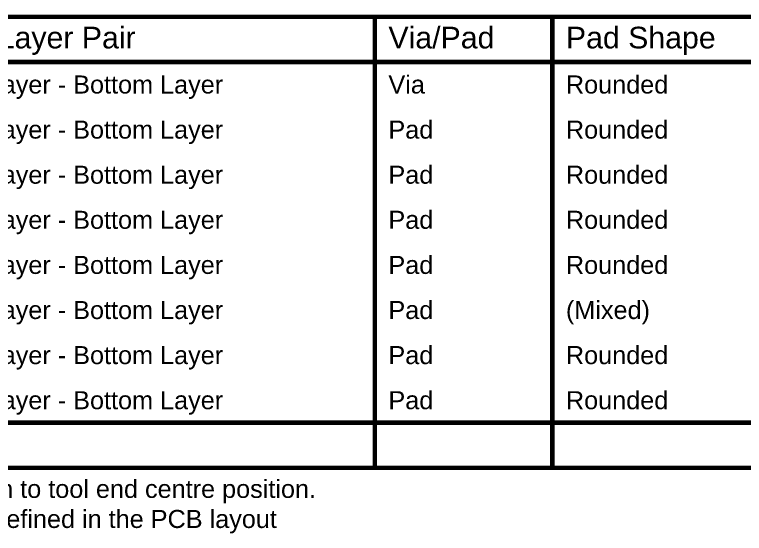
# Model space of a CAD drawing. Header units: inches. Extents: x -14 to 270, y -5 to 115.
# Drawn here: x 83 to 144.6, y 70.8 to 114.6 of the extents above; entities that cross this region are included whole.
import ezdxf

# ---------------------------------------------------------------- set-up
doc = ezdxf.new("R2010")
doc.units = ezdxf.units.IN
doc.layers.add('Drill Drawing', color=1, linetype='Continuous')
doc.styles.add('Arial', font='', dxfattribs={"height": 0.2})
doc.styles.get('Arial').set_extended_font_data('Arial')

msp = doc.modelspace()

# ---------------------------------------------------------------- linework, layer by layer
at = {"layer": 'Drill Drawing'}
for points in [[(-13.579, 114.427, 0.381, 0.381, 0), (180.982, 114.427, 0.381, 0.381, 0)], [(113.411, 76.327, 0.381, 0.381, 0), (113.411, 114.427, 0.381, 0.381, 0)], [(128.393, 76.327, 0.381, 0.381, 0), (128.393, 114.427, 0.381, 0.381, 0)], [(-13.579, 110.617, 0.381, 0.381, 0), (180.982, 110.617, 0.381, 0.381, 0)], [(-13.579, 80.137, 0.381, 0.381, 0), (180.982, 80.137, 0.381, 0.381, 0)], [(-13.579, 76.327, 0.381, 0.381, 0), (180.982, 76.327, 0.381, 0.381, 0)]]:
    msp.add_lwpolyline(points, format="xyseb", dxfattribs=at)
for points in [[(113.316, 114.427, 0.191, 0.191, 1), (113.506, 114.427, 0.191, 0.191, 1)], [(128.298, 114.427, 0.191, 0.191, 1), (128.488, 114.427, 0.191, 0.191, 1)], [(113.316, 76.327, 0.191, 0.191, 1), (113.506, 76.327, 0.191, 0.191, 1)], [(128.298, 76.327, 0.191, 0.191, 1), (128.488, 76.327, 0.191, 0.191, 1)]]:
    msp.add_lwpolyline(points, format="xyseb", close=True, dxfattribs=at)

# ---------------------------------------------------------------- texts
at = {"layer": 'Drill Drawing', "style": 'Arial'}
for s, height, p in [('Drill Layer Pair', 1.8288, (76.465, 111.76)), ('Via/Pad', 1.8288, (114.554, 111.76)), ('Pad Shape', 1.8288, (129.536, 111.76)), ('Top Layer - Bottom Layer', 1.524, (76.465, 107.95)), ('Via', 1.524, (114.554, 107.95)), ('Rounded', 1.524, (129.536, 107.95)), ('Top Layer - Bottom Layer', 1.524, (76.465, 104.14)), ('Pad', 1.524, (114.554, 104.14)), ('Rounded', 1.524, (129.536, 104.14)), ('Top Layer - Bottom Layer', 1.524, (76.465, 100.33)), ('Pad', 1.524, (114.554, 100.33)), ('Rounded', 1.524, (129.536, 100.33)), ('Top Layer - Bottom Layer', 1.524, (76.465, 96.52)), ('Pad', 1.524, (114.554, 96.52)), ('Rounded', 1.524, (129.536, 96.52)), ('Pad', 1.524, (114.554, 92.71)), ('Rounded', 1.524, (129.536, 92.71)), ('Top Layer - Bottom Layer', 1.524, (76.465, 92.71)), ('Top Layer - Bottom Layer', 1.524, (76.465, 88.9)), ('Pad', 1.524, (114.554, 88.9)), ('(Mixed)', 1.524, (129.536, 88.9)), ('Top Layer - Bottom Layer', 1.524, (76.465, 85.09)), ('Pad', 1.524, (114.554, 85.09)), ('Rounded', 1.524, (129.536, 85.09)), ('Top Layer - Bottom Layer', 1.524, (76.465, 81.28)), ('Pad', 1.524, (114.554, 81.28)), ('Rounded', 1.524, (129.536, 81.28)), ('= Calculated from tool start centre position to tool end centre position.', 1.524, (42.945, 73.788)), (' = Routed Path Length + Tool Size = Slot length as defined in the PCB layout', 1.524, (32.534, 71.248))]:
    msp.add_text(s, height=height, dxfattribs=at).set_placement(p)

doc.saveas('drawing.dxf')
